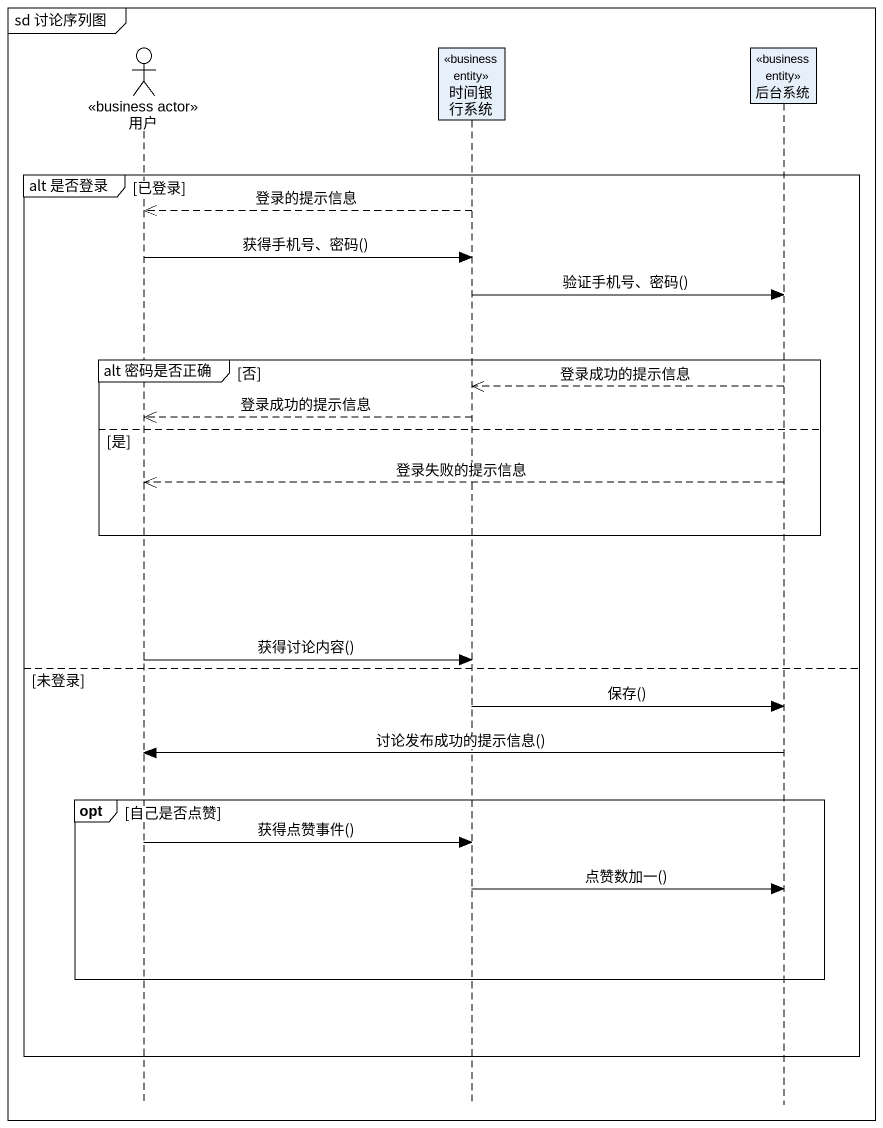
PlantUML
@startuml
mainframe sd 讨论序列图
hide footbox
actor 用户 <<business actor>>
participant 时间银行系统 <<business entity>>
participant 后台系统 <<business entity>>

group alt 是否登录 [已登录]
  时间银行系统 -->> 用户 : 登录的提示信息
  用户 -> 时间银行系统 : 获得手机号、密码()
  时间银行系统 -> 后台系统 : 验证手机号、密码()
  group alt 密码是否正确 [否]
    后台系统 -->> 时间银行系统 : 登录成功的提示信息
    时间银行系统 -->> 用户 : 登录成功的提示信息
  else 是
    后台系统 -->> 用户 : 登录失败的提示信息
  end
  用户 -> 时间银行系统 : 获得讨论内容()
else 未登录
  时间银行系统 -> 后台系统 : 保存()
  后台系统 -> 用户 : 讨论发布成功的提示信息()
  opt 自己是否点赞
    用户 -> 时间银行系统 : 获得点赞事件()
    时间银行系统 -> 后台系统 : 点赞数加一()
  end
end
@enduml
